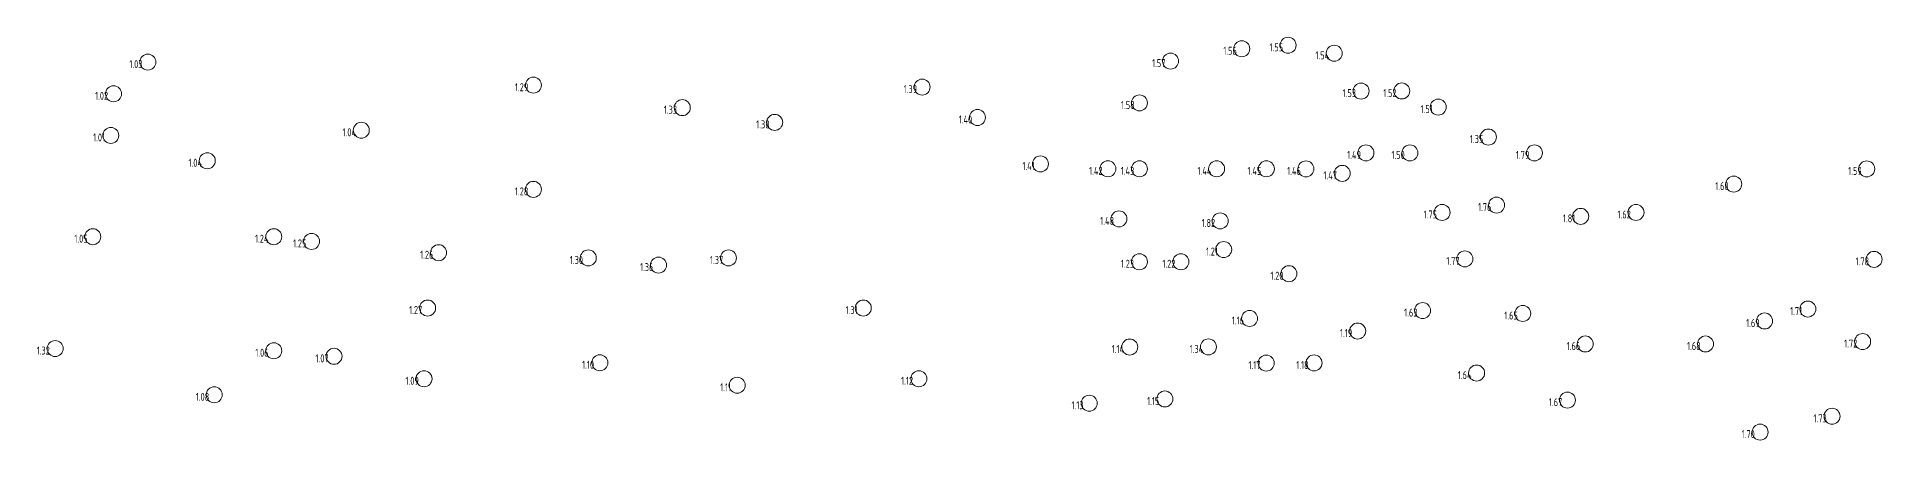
# Model space of a CAD drawing. Header units: millimetres. Extents: x -269418 to 201924, y -5890 to 98643.
# Drawn here: x -269418 to -154153, y 73434 to 98643 of the extents above; entities that cross this region are included whole.
import ezdxf

# ---------------------------------------------------------------- set-up
doc = ezdxf.new("R2010")
doc.units = ezdxf.units.MM
doc.layers.add('A-AREA-IDEN', color=7, linetype='Continuous', lineweight=9)
doc.styles.add('СПДС', font='ГОСТ тип А.ttf', dxfattribs={"width": 0.9})

# ---------------------------------------------------------------- blocks, each defined once
blk = doc.blocks.new('Марка_Помещения - Номер-25198446-Объем проектирования 1 этажа')
at = {"layer": 'A-AREA-IDEN'}
for start, end in [(360, 180), (180, 360)]:
    blk.add_arc((0, 0), 2.5, start, end, dxfattribs=at)

msp = doc.modelspace()

# ---------------------------------------------------------------- block references
at = {"layer": 'A-AREA-IDEN', "xscale": 199.9999999999999, "yscale": 199.9999999999999, "zscale": 199.9999999999999}
for p in [(-194150.5, 97900.9), (-191261.7, 98120.9), (-188376.4, 97619.7), (-262488.7, 97064.1), (-198601.4, 97127.9), (-238401.5, 95624.7), (-214118.9, 95506.7), (-186697.2, 95256.5), (-184159.8, 95260), (-264630.9, 95084.9), (-229101, 94218.7), (-200542.2, 94513.7), (-181877.4, 94257), (-223330.4, 93298.7), (-210661.5, 93602.9), (-264800.3, 92483.1), (-249151.7, 92803.8), (-178747.8, 92381.7), (-258773.7, 90901.5), (-206728.9, 90700.3), (-186393.9, 91391.7), (-183649.3, 91388.2), (-175872.5, 91391.7), (-202515.5, 90395.2), (-200542.2, 90395.2), (-195723, 90395.2), (-192616.3, 90395.2), (-190143.2, 90391.7), (-187876.5, 90110.9), (-163418.8, 89443), (-155114, 90391.7), (-238401.5, 89111.1), (-201821.9, 87267.1), (-195501.6, 87136.1), (-181638.1, 87666.7), (-178237.1, 88128.1), (-172982.1, 87422.5), (-169525.3, 87666.7), (-265924.7, 86152.4), (-254620.2, 86152.4), (-252260.8, 85858.3), (-244323.6, 85152.4), (-234971.8, 84823), (-226216.2, 84822.5), (-195281.6, 85350.7), (-230587.7, 84376.9), (-200545.7, 84586.5), (-197955.2, 84586.5), (-191206.6, 83838), (-180218.3, 84762.8), (-154652.6, 84735.6), (-245010.2, 81692.8), (-217793.7, 81692.8), (-182854.9, 81533.2), (-176599.4, 81350.5), (-158790.4, 81629.2), (-193665.6, 81038.1), (-186910.8, 80254.5), (-161491.9, 80881.8), (-268277, 79160.1), (-254620.2, 79022.7), (-201152.4, 79254.5), (-196234.2, 79259.5), (-172697.4, 79443.4), (-165182.9, 79443.4), (-155367.7, 79597.7), (-250858.5, 78673.8), (-234251.9, 78272), (-192625, 78251), (-189639.5, 78258), (-245235.9, 77272), (-225673.6, 76865.2), (-214323.7, 77272), (-179481, 77629.4), (-258337, 76268.5), (-203677.6, 75741.2), (-198957.6, 76005.8), (-173810, 75934), (-157281, 74924), (-161771.8, 73934)]:
    msp.add_blockref('Марка_Помещения - Номер-25198446-Объем проектирования 1 этажа', p, dxfattribs=at)

# ---------------------------------------------------------------- texts
at = {"layer": 'A-AREA-IDEN', "char_height": 500, "attachment_point": 1, "style": 'СПДС'}
for s, insert, width in [('1.56', (-195304.3, 98024), 1212.151), ('1.55', (-192415.5, 98244), 1212.151), ('1.03', (-263642.5, 97187.2), 1212.151), ('1.57', (-199755.1, 97251), 1212.151), ('1.54', (-189548.1, 97742.8), 1255.443), ('1.29', (-239555.2, 95747.8), 1212.151), ('1.02', (-265784.7, 95208), 1212.151), ('1.39', (-215272.7, 95629.9), 1212.151), ('1.58', (-201696, 94636.9), 1212.151), ('1.53', (-187851, 95379.6), 1212.151), ('1.52', (-185313.5, 95383.1), 1212.151), ('1.33', (-230254.8, 94341.9), 1212.151), ('1.38', (-224484.1, 93421.9), 1212.151), ('1.40', (-211833.3, 93726), 1255.443), ('1.51', (-182983.4, 94380.1), 1096.708), ('1.01', (-265906.4, 92606.2), 1096.708), ('1.04', (-250323.4, 92926.9), 1255.443), ('1.35', (-179901.6, 92504.8), 1212.151), ('1.49', (-187565.6, 91514.8), 1255.443), ('1.50', (-184803, 91511.3), 1212.151), ('1.79', (-177026.2, 91514.8), 1212.151), ('1.04', (-259945.5, 91024.6), 1255.443), ('1.41', (-207853.9, 90823.4), 1140), ('1.42', (-203687.3, 90518.3), 1255.443), ('1.43', (-201714, 90518.3), 1255.443), ('1.44', (-196912.8, 90518.3), 1298.734), ('1.45', (-193788.1, 90518.3), 1255.443), ('1.46', (-191315, 90514.8), 1255.443), ('1.47', (-189048.3, 90234), 1255.443), ('1.59', (-156267.8, 90514.8), 1212.151), ('1.28', (-239555.2, 89234.2), 1212.151), ('1.60', (-164572.6, 89566.1), 1212.151), ('1.75', (-182791.9, 87789.9), 1212.151), ('1.76', (-179390.9, 88251.2), 1212.151), ('1.62', (-170679, 87789.9), 1212.151), ('1.48', (-202993.6, 87390.2), 1255.443), ('1.82', (-196655.4, 87259.3), 1212.151), ('1.81', (-174088.2, 87545.6), 1096.708), ('1.05', (-267078.5, 86275.5), 1212.151), ('1.24', (-255792, 86275.5), 1255.443), ('1.25', (-253414.5, 85981.4), 1212.151), ('1.21', (-196387.6, 85473.9), 1096.708), ('1.26', (-245477.3, 85275.5), 1212.151), ('1.30', (-236125.5, 84946.1), 1212.151), ('1.36', (-231741.5, 84500), 1212.151), ('1.37', (-227370, 84945.6), 1212.151), ('1.23', (-201699.5, 84709.6), 1212.151), ('1.22', (-199109, 84709.6), 1212.151), ('1.77', (-181372.1, 84885.9), 1212.151), ('1.78', (-155806.4, 84858.8), 1212.151), ('1.20', (-192360.3, 83961.1), 1212.151), ('1.27', (-246164, 81815.9), 1212.151), ('1.31', (-218899.7, 81815.9), 1096.708), ('1.16', (-194771.6, 81161.2), 1096.708), ('1.63', (-184008.7, 81656.3), 1212.151), ('1.65', (-177753.1, 81473.6), 1212.151), ('1.69', (-162645.6, 81004.9), 1212.151), ('1.71', (-159896.5, 81752.3), 1096.708), ('1.19', (-188016.8, 80377.6), 1096.708), ('1.66', (-173851.1, 79566.5), 1212.151), ('1.68', (-166336.7, 79566.5), 1212.151), ('1.72', (-156521.5, 79720.8), 1212.151), ('1.32', (-269430.8, 79283.3), 1212.151), ('1.06', (-255774, 79145.8), 1212.151), ('1.07', (-252012.2, 78797), 1212.151), ('1.10', (-235357.9, 78395.1), 1096.708), ('1.14', (-202277.4, 79377.6), 1140), ('1.34', (-197406, 79382.6), 1255.443), ('1.18', (-190745.6, 78381.1), 1096.708), ('1.09', (-246389.7, 77395.1), 1212.151), ('1.12', (-215429.7, 77395.1), 1096.708), ('1.17', (-193731.1, 78374.1), 1096.708), ('1.64', (-180652.8, 77752.5), 1255.443), ('1.08', (-259490.8, 76391.6), 1212.151), ('1.11', (-226731.9, 76988.3), 981.265), ('1.15', (-200063.7, 76128.9), 1096.708), ('1.13', (-204783.6, 75864.3), 1096.708), ('1.67', (-174963.8, 76057.1), 1212.151), ('1.73', (-158434.8, 75047.1), 1212.151), ('1.70', (-162925.5, 74057.1), 1212.151)]:
    msp.add_mtext(s, dxfattribs=dict(at, insert=insert, width=width))

doc.saveas('drawing.dxf')
